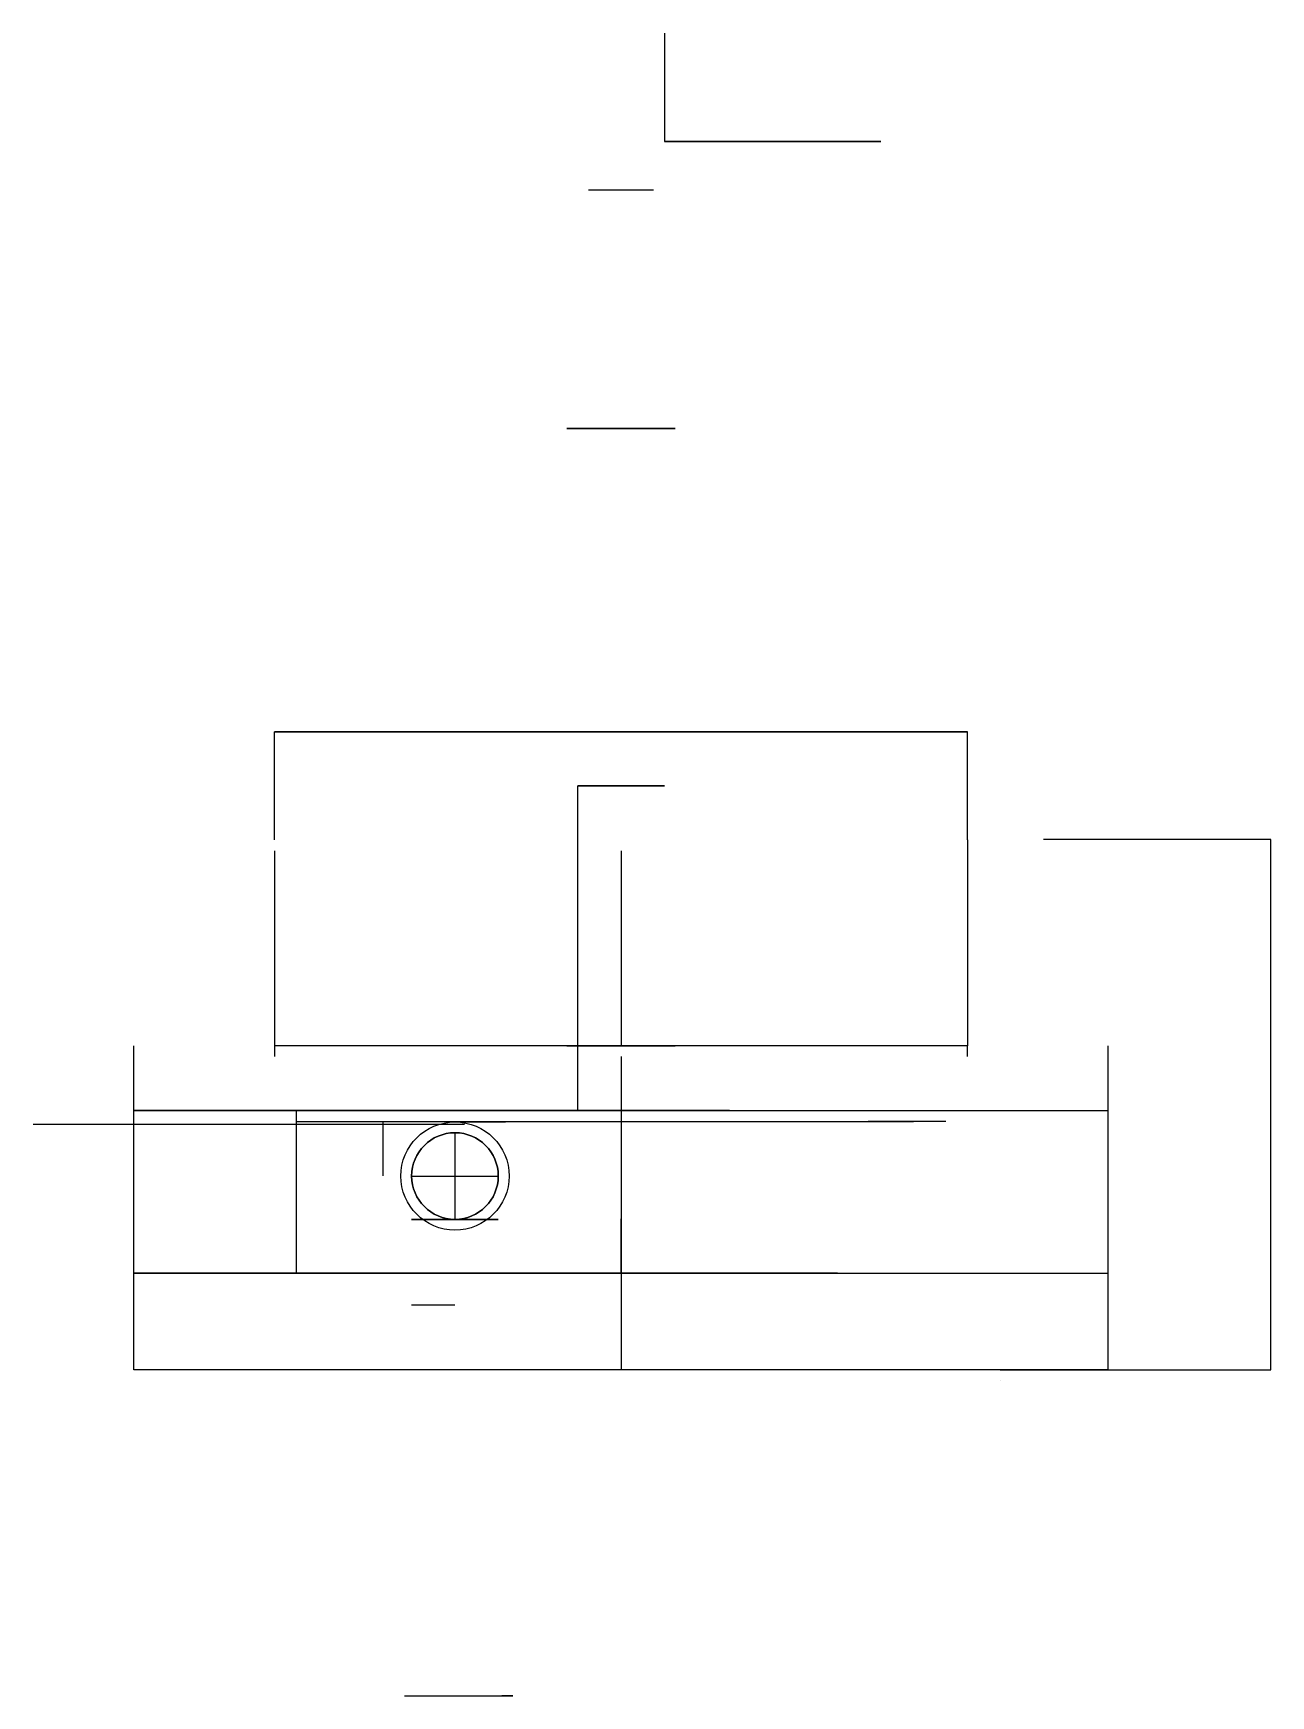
# Model space of a CAD drawing. Header units: centimetres. Extents: x 24.6 to 36, y 16.1 to 50.3.
# Drawn here: x 24.58 to 36.01, y 34.96 to 50.31 of the extents above; entities outside this region: 2.
import ezdxf

# ---------------------------------------------------------------- set-up
doc = ezdxf.new("R2010")
doc.units = ezdxf.units.CM
doc.header["$MEASUREMENT"] = 0
doc.layers.add('Lat interna', color=177, linetype='Continuous')
doc.layers.add('Tava', color=132, linetype='Continuous')

msp = doc.modelspace()

# ---------------------------------------------------------------- linework, layer by layer
at = {"layer": 'Lat interna', "linetype": 'ByBlock', "ltscale": 0.05, "extrusion": (0, 1, 0)}
for p, q in [((30.411, 50.309, 30.694), (30.411, 49.309, 30.694)), ((30.411, 49.309, 30.694), (32.411, 49.309, 30.694)), ((32.411, 49.309, 29.694), (30.411, 49.309, 29.694)), ((32.411, 49.309, 30.694), (32.411, 49.309, 29.694)), ((29.611, 40.359, 27.694), (29.611, 43.359, 27.694)), ((29.611, 43.359, 27.694), (30.411, 43.359, 27.694)), ((29.611, 43.359, 27.694), (29.611, 43.359, 28.694)), ((29.611, 40.359, 30.694), (29.611, 41.359, 28.694)), ((30.011, 40.359, 30.694), (29.611, 40.359, 30.694)), ((29.611, 40.359, 30.672), (29.611, 40.359, 27.694)), ((29.611, 40.359, 27.694), (30.011, 40.359, 27.694)), ((30.011, 40.359, 30.694), (30.411, 40.359, 30.694)), ((30.411, 40.359, 27.694), (30.011, 40.359, 27.694))]:
    msp.add_line(p, q, dxfattribs=at)
at = {"layer": 'Lat interna', "linetype": 'ByBlock', "ltscale": 0.05, "extrusion": (1.22166e-16, 0.997564, -0.069756)}
msp.add_line((30.311, 48.859, 21.117), (29.711, 48.859, 21.117), dxfattribs=at)
at = {"layer": 'Lat interna', "linetype": 'ByBlock', "ltscale": 0.05, "extrusion": (0, 1, 2.73691e-48)}
msp.add_line((30.011, 48.859, 21.24), (30.011, 48.859, 20.994), dxfattribs=at)
at = {"layer": 'Lat interna', "linetype": 'ByBlock', "ltscale": 0.05}
for p, q in [((26.811, 42.859, 24.494), (26.811, 43.859, 24.494)), ((26.811, 43.859, 24.494), (33.211, 43.859, 24.494)), ((33.211, 43.859, 24.494), (26.811, 43.859, 24.494)), ((26.811, 43.859, 24.494), (26.811, 43.859, 25.646)), ((26.811, 42.859, 25.194), (26.811, 43.859, 25.194)), ((33.211, 42.859, 24.494), (33.211, 43.859, 24.494)), ((30.411, 43.359, 27.694), (30.411, 43.359, 28.694)), ((33.211, 42.859, 24.594), (33.211, 42.759, 24.594)), ((26.811, 42.759, 25.194), (26.811, 40.959, 25.194)), ((30.011, 42.759, 25.194), (30.011, 40.959, 25.194)), ((33.211, 42.759, 25.194), (33.211, 40.959, 25.194)), ((33.211, 40.959, 24.594), (26.811, 40.959, 24.594)), ((26.811, 40.959, 24.594), (26.811, 40.859, 24.594)), ((30.011, 40.859, 24.594), (30.011, 37.964, 24.594)), ((33.211, 40.859, 24.594), (33.211, 40.959, 24.594)), ((34.511, 37.964, 32.994), (34.511, 40.959, 32.994)), ((27.011, 40.359, 27.694), (33.011, 40.359, 27.694)), ((28.444, 40.255, 30.978), (28.944, 40.255, 30.978)), ((30.011, 40.359, 27.694), (30.011, 40.359, 30.694)), ((33.011, 40.259, 32.394), (32.711, 40.259, 32.394)), ((33.011, 40.359, 32.694), (33.011, 40.359, 27.694)), ((28.477, 40.152, 31.978), (28.477, 39.352, 31.978)), ((28.877, 39.752, 31.978), (28.077, 39.752, 31.978)), ((28.477, 39.755, 30.978), (28.477, 39.355, 30.978)), ((28.477, 39.355, 29.378), (28.077, 39.355, 29.378)), ((28.511, 39.355, 29.38), (28.511, 39.355, 29.38)), ((30.011, 38.859, 20.394), (30.011, 38.859, 14.275)), ((28.477, 38.562, 30.978), (28.077, 38.562, 30.978)), ((33.511, 37.964, 32.994), (26.511, 37.964, 32.994)), ((28.011, 34.955, 29.88), (29.011, 34.955, 29.88)), ((28.011, 34.955, 29.88), (28.011, 34.955, 28.88)), ((28.011, 34.955, 28.88), (29.011, 34.955, 28.88)), ((29.011, 34.955, 28.88), (29.011, 34.955, 29.88)), ((27.878, 17.204, 30.687), (27.884, 17.198, 30.687))]:
    msp.add_line(p, q, dxfattribs=at)
at = {"layer": 'Lat interna', "linetype": 'ByBlock', "ltscale": 0.05, "extrusion": (1.22465e-16, 1, 6.12323e-17)}
for p, q in [((30.411, 43.359, 27.694), (29.611, 43.359, 27.694)), ((25.511, 37.964, 32.994), (25.511, 40.959, 32.994)), ((34.511, 37.964, 32.994), (25.511, 37.964, 32.994)), ((31.011, 37.964, 20.494), (29.011, 37.964, 20.494)), ((30.011, 37.964, 24.594), (30.011, 37.964, 32.994)), ((32.011, 37.964, 20.494), (32.011, 37.964, 19.594)), ((33.511, 37.964, 32.994), (34.511, 37.964, 32.994)), ((28.011, 34.955, 29.38), (28.111, 34.955, 29.38))]:
    msp.add_line(p, q, dxfattribs=at)
at = {"layer": 'Lat interna', "linetype": 'ByBlock', "ltscale": 0.05, "extrusion": (0, 0, -1)}
for p, q in [((30.011, 40.859, 32.994), (30.011, 40.359, 32.994)), ((28.011, 40.359, 32.994), (25.511, 40.359, 32.994)), ((25.511, 40.359, 32.994), (34.511, 40.359, 32.994)), ((30.011, 40.359, 32.994), (27.011, 40.359, 32.994)), ((27.011, 40.359, 32.994), (27.011, 38.859, 32.994)), ((27.011, 40.359, 32.694), (27.011, 40.359, 27.694)), ((29.011, 40.359, 32.994), (28.011, 40.359, 32.994)), ((31.011, 40.359, 32.994), (29.011, 40.359, 32.994)), ((30.011, 40.359, 32.994), (31.011, 40.359, 32.994)), ((30.011, 40.359, 32.994), (33.011, 40.359, 32.994)), ((31.011, 40.359, 32.994), (32.011, 40.359, 32.994)), ((28.011, 38.859, 32.994), (25.511, 38.859, 32.994)), ((25.511, 38.859, 32.994), (34.511, 38.859, 32.994)), ((32.011, 38.859, 32.994), (28.011, 38.859, 32.994))]:
    msp.add_line(p, q, dxfattribs=at)
at = {"layer": 'Lat interna', "linetype": 'ByBlock', "ltscale": 0.05, "extrusion": (0, -1, 0)}
for p, q in [((28.566, 40.231, 28.862), (24.582, 40.231, 28.862)), ((27.011, 40.259, 32.694), (27.011, 40.259, 32.394)), ((27.011, 40.259, 32.394), (27.311, 40.259, 32.394)), ((27.311, 40.259, 32.394), (32.711, 40.259, 32.394)), ((27.311, 40.259, 32.394), (27.311, 40.259, 31.394)), ((27.311, 40.259, 31.394), (28.311, 40.259, 31.394)), ((27.811, 40.259, 31.394), (27.811, 39.756, 31.394)), ((28.477, 40.255, 30.978), (27.977, 40.255, 30.978)), ((28.311, 40.259, 31.394), (28.311, 40.259, 32.394)), ((31.711, 40.259, 31.394), (31.711, 40.259, 32.394)), ((30.011, 38.859, 27.694), (30.011, 39.359, 27.694))]:
    msp.add_line(p, q, dxfattribs=at)
at = {"layer": 'Lat interna', "linetype": 'ByBlock', "ltscale": 0.05, "extrusion": (-1, 0, 0)}
msp.add_line((27.727, 40.255, 31.978), (27.011, 40.259, 31.978), dxfattribs=at)
at = {"layer": 'Lat interna', "linetype": 'ByBlock', "ltscale": 0.05, "extrusion": (1, 0, 0)}
for p, q in [((33.011, 40.259, 31.978), (32.292, 40.259, 31.978)), ((33.011, 40.259, 32.694), (33.011, 40.259, 31.978))]:
    msp.add_line(p, q, dxfattribs=at)
at = {"layer": 'Lat interna', "linetype": 'ByBlock', "ltscale": 0.05, "extrusion": (1, -3.06162e-16, 6.12323e-17)}
msp.add_line((33.511, 37.864, 32.994), (33.511, 37.864, 33.294), dxfattribs=at)
at = {"layer": 'Lat interna', "linetype": 'ByBlock', "ltscale": 0.05, "extrusion": (-1, 1.22465e-16, -4.82715e-33)}
msp.add_line((29.011, 34.955, 29.38), (28.911, 34.955, 29.38), dxfattribs=at)
at = {"layer": 'Lat interna', "linetype": 'ByBlock', "ltscale": 0.05}
for radius in [0.5, 0.4]:
    msp.add_circle((28.477, 39.755, 30.978), radius, dxfattribs=at)
at = {"layer": 'Lat interna', "linetype": 'ByBlock', "ltscale": 0.05, "extrusion": (0, 0, -1)}
msp.add_circle((-28.477, 39.755, -30.978), 0.4, dxfattribs=at)
at = {"layer": 'Lat interna', "linetype": 'ByBlock', "ltscale": 0.05, "extrusion": (0, 1, -6.12323e-17)}
msp.add_circle((-28.477, 29.378, 39.355), 0.4, dxfattribs=at)
at = {"layer": 'Lat interna', "linetype": 'ByBlock', "ltscale": 0.05}
for points, weights, knots in [([(29.511, 46.659, 25.894), (29.511, 46.659, 28.594), (29.511, 46.659, 31.294), (29.511, 46.659, 31.594), (29.811, 46.659, 31.594), (30.011, 46.659, 31.594), (30.211, 46.659, 31.594), (30.335, 46.659, 31.594), (30.423, 46.659, 31.506), (30.511, 46.659, 31.418), (30.511, 46.659, 31.294), (30.511, 46.659, 28.594), (30.511, 46.659, 25.894), (30.511, 46.659, 25.594), (30.211, 46.659, 25.594), (30.111, 46.659, 25.594), (30.011, 46.659, 25.594), (29.911, 46.659, 25.594), (29.811, 46.659, 25.594), (29.511, 46.659, 25.594), (29.511, 46.659, 25.894)], [1, 1, 1, 0.707106781187, 1, 1, 1, 0.923879532511, 1, 0.923879532511, 1, 1, 1, 0.707106781187, 1, 1, 1, 1, 1, 0.707106781187, 1], [0, 0, 0, 1, 1, 2.570796, 2.570796, 3.570796, 3.570796, 4.356194, 4.356194, 5.141593, 5.141593, 6.141593, 6.141593, 7.712389, 7.712389, 8.712389, 8.712389, 9.712389, 9.712389, 11.283185, 11.283185, 11.283185]), ([(29.511, 40.959, 25.494), (29.511, 40.959, 28.194), (29.511, 40.959, 30.894), (29.511, 40.959, 31.194), (29.811, 40.959, 31.194), (30.011, 40.959, 31.194), (30.211, 40.959, 31.194), (30.335, 40.959, 31.194), (30.423, 40.959, 31.106), (30.511, 40.959, 31.018), (30.511, 40.959, 30.894), (30.511, 40.959, 28.194), (30.511, 40.959, 25.494), (30.511, 40.959, 25.194), (30.211, 40.959, 25.194), (30.111, 40.959, 25.194), (30.011, 40.959, 25.194), (29.911, 40.959, 25.194), (29.811, 40.959, 25.194), (29.511, 40.959, 25.194), (29.511, 40.959, 25.494)], [1, 1, 1, 0.707106781187, 1, 1, 1, 0.923879532511, 1, 0.923879532511, 1, 1, 1, 0.707106781187, 1, 1, 1, 1, 1, 0.707106781187, 1], [0, 0, 0, 1, 1, 2.570796, 2.570796, 3.570796, 3.570796, 4.356194, 4.356194, 5.141593, 5.141593, 6.141593, 6.141593, 7.712389, 7.712389, 8.712389, 8.712389, 9.712389, 9.712389, 11.283185, 11.283185, 11.283185]), ([(27.884, 17.198, 30.687), (28.028, 17.059, 30.687), (28.028, 17.059, 30.487), (28.028, 17.059, 30.187), (28.028, 17.059, 29.887), (28.028, 17.059, 29.687), (28.028, 16.859, 29.687), (28.028, 16.459, 29.687), (28.028, 16.059, 29.687)], [1, 0.707106781187, 1, 1, 1, 0.707106781187, 1, 1, 1], [0, 0, 0, 1.570796, 1.570796, 2.570796, 2.570796, 4.141593, 4.141593, 5.141593, 5.141593, 5.141593])]:
    msp.add_rational_spline(points, weights, degree=2, knots=knots, dxfattribs=at)
at = {"layer": 'Tava', "linetype": 'ByBlock', "ltscale": 0.05}
for p, q in [((36.011, 42.864, 18.994), (33.911, 42.864, 18.994)), ((36.011, 42.864, 18.994), (33.911, 42.864, 18.994)), ((36.011, 37.964, 18.994), (36.011, 42.864, 18.994)), ((33.911, 37.964, 18.994), (36.011, 37.964, 18.994))]:
    msp.add_line(p, q, dxfattribs=at)

doc.saveas('drawing.dxf')
